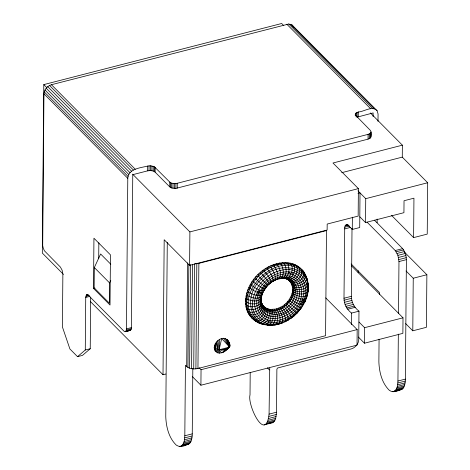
<?xml version="1.0" encoding="UTF-8"?>
<svg xmlns="http://www.w3.org/2000/svg" width="470" height="470" viewBox="0 0 470 470"><rect width="100%" height="100%" fill="white"/><g stroke="black" fill="none" stroke-linecap="round" stroke-linejoin="round"><path stroke-width="0.7" d="M283.745 25.58L281.683 23.5L43.792 84.606L42.318 253.066L63.468 274.386M378.003 121.383L378.068 114.04L377.105 110.714L292.087 24.998L288.768 23.999L51.436 84.718C47.417 85.863 44.133 89.558 43.939 93.8L42.7 245.657L43.34 248.466L44.468 250.851L60.366 267.042L62.152 270.256L62.868 274.386L62.41 326.956L69.907 348.975L77.527 356.66L82.485 355.385L90.234 348.734L90.681 297.627M77.527 356.66L85.276 350.009L85.734 297.44L86.509 294.813L87.661 294.719L88.319 295.225L123.892 331.086L125.167 331.726L130.119 330.451L131.065 329.64L131.43 327.596L132.763 174.67L147.633 170.851L150.447 170.557L153.197 171.027L155.129 172.138L169.741 186.866L171.673 187.976L175.868 188.4L368.045 139.144C372.052 138.615 371.94 133.263 370.501 130.531L355.402 115.091L355.285 114.351L356.172 112.947L358.305 111.966C364.115 111.807 372.058 105.286 377.105 110.714M93.507 288.398L93.941 238.22L110.456 254.869L110.021 305.048L93.507 288.398L94.922 288.034M110.791 264.24L100.627 253.994L94.329 267.536L94.147 287.846L109.392 303.215L109.575 282.905L110.773 280.326M98.706 258.764L98.847 242.767M125.167 331.726L126.113 330.915L126.471 328.865L127.787 178.33C128.416 168.601 140.618 167.866 147.674 166.069L150.494 165.775L154.342 166.738L169.782 182.09L171.714 183.2L175.909 183.617L368.086 134.361L370.225 133.386L371.106 131.982M147.633 170.851L147.674 166.069M149.002 170.61L149.043 165.828M150.447 170.557L150.494 165.775M151.88 170.698L151.922 165.922M153.197 171.027L153.238 166.251M154.301 171.521L154.342 166.738M155.129 172.138L155.171 167.361M165.851 374.014L163.014 374.743L164.189 239.735L189.598 265.356L327.132 230.024L327.185 224.055L358.158 216.094L358.399 188.617L332.989 163.002L402.373 145.177L402.273 157.127L427.682 182.742L427.23 234.113L413.6 237.614L391.44 215.272M167.279 242.403L165.763 416.561C166.127 426.725 168.742 437.84 176.279 445.113C180.233 448.098 186.026 445.519 189.751 443.333C191.883 440.696 192.136 437.118 192.254 433.863L192.823 368.515M169.741 186.866L169.782 182.09M170.563 187.489L170.604 182.707M171.673 187.976L171.714 183.2M172.989 188.305L173.03 183.529M174.417 188.452L174.458 183.67M175.868 188.4L175.909 183.617M177.237 188.159L177.278 183.376M180.574 446.371C184.481 444.614 184.61 439.468 184.816 435.772L185.433 365.284C188.37 368.968 193.634 369.473 197.946 368.498L325.569 335.715L326.486 230.582L198.869 263.365L194.639 263.799L193.722 368.938M186.702 366.565L187.606 262.889M187.941 367.493L188.84 264.551M189.598 265.356L189.892 231.904L132.587 174.129M189.604 368.233L190.509 264.557M191.578 368.721L192.488 264.316M195.896 368.862L196.812 263.723M197.946 368.498L198.869 263.365M325.704 297.874L357.171 329.593L357.036 345.127L200.913 385.23L201.048 369.696L199.074 367.704M250.21 372.452L250.017 394.918C247.114 404.682 265.609 443.627 269.069 414.129L269.727 368.004M264.169 424.851L272.653 422.683L274.439 421.144L275.72 418.347L276.507 412.219L276.883 369.214L277.512 368.016L351.231 348.922C355.25 347.777 358.534 344.081 358.728 339.845L358.98 311.169C354.333 307.65 351.36 302.175 351.419 296.317L352.012 228.479M351.443 324.647L351.542 313.079C346.901 309.56 343.928 304.084 343.987 298.227L344.733 227.204L345.133 225.864L346.549 224.642L348.464 225.606L352.277 229.448L359.709 227.539L360.014 192.888L357.981 193.411M352.277 229.448L352.382 217.175M355.273 115.714L355.285 114.351M355.531 115.661L355.549 113.617M356.137 117.042L356.172 112.947M357.112 112.383L357.071 117.159L373.133 112.923L373.104 116.584M358.263 116.742L358.305 111.966M358.187 272.812L358.205 270.62M351.478 265.861L403.013 317.82L402.878 333.353L364.467 343.218L364.603 327.684L359.015 322.05M413.6 237.614L413.947 198.187L404.036 200.737L403.93 212.681L365.519 222.551L365.731 198.657L357.952 190.814M368.045 139.144L368.086 134.361M369.244 138.726L369.285 133.95M370.184 138.162L370.225 133.386M370.806 137.493L370.848 132.716M377.122 222.721L377.152 219.049M379.073 339.205L378.873 361.818C379.231 371.952 381.846 383.009 389.313 390.312C393.143 393.472 398.537 390.564 402.461 388.978C405.005 386.422 405.228 382.521 405.363 379.12L406.409 259.651L405.927 255.551L404.553 251.52L402.655 248.636L374.455 220.207M379.46 294.714L379.478 292.522L351.166 263.981M393.337 391.71C397.579 390.3 397.726 384.765 397.931 381.029L398.337 334.123M398.519 313.602L398.971 261.561L397.902 255.363L395.223 250.545L367.023 222.116M404.2 251.873L426.878 274.733L426.419 327.302L412.789 330.804L413.248 278.234L406.033 270.961M248.877 287.299C252.772 290.125 257.795 293.803 262.777 292.787L263.047 292.217C252.79 312.321 278.175 322.003 290.46 307.063C303.391 296.987 297.099 272.112 278.534 278.921L285.366 278.017L287.481 275.69L288.78 271.866L289.009 269.698L287.922 262.765C264.868 260.85 242.502 283.698 245.992 306.798C247.461 315.658 254.987 322.549 263.547 324.517C270.708 324.764 272.347 314.788 270.197 309.424C266.531 308.925 263.13 306.64 261.555 303.256C273.464 326.11 308.931 291.905 286.923 278.963M267.841 285.255L264.98 288.886L262.013 287.904L253.612 282.182L253.771 279.25L255.933 279.115C265.368 267.589 282.423 259.546 296.829 266.402C309.554 272.87 310.917 290.395 304.854 301.963C300.447 302.645 295.883 299.795 292.152 297.545L291.318 295.612C294.373 289.138 291.988 280.079 284.656 277.97L284.697 278.446C299.349 280.191 297.416 300.43 287.37 307.039C278.128 316.892 258.412 312.75 261.232 296.893C264.058 305.529 253.107 308.614 246.915 305.641L245.616 304.166L246.75 302.374C246.909 293.832 250.581 285.666 255.933 279.115L255.809 276.777L258.518 276.243L267.9 285.349L271.384 282.358C269.786 277.799 266.743 273.258 262.912 270.297L261.52 273.452L258.03 274.451L258.518 276.243M292.152 297.545L290.366 297.675C293.074 301.687 298.591 304.537 303.438 304.719L303.644 304.272L301.546 307.738L296.946 313.308L286.183 303.291L282.523 306.258L282.746 307.985C285.196 311.569 288.363 315.488 288.463 319.976L284.82 321.88L291.459 318.014L294.138 315.922L292.657 313.337L286.06 305.606L286.183 303.291L289.185 299.66L291.318 295.612L292.869 295.73C296.735 297.957 301.91 300.389 306.281 298.397L306.605 297.692M308.109 287.94L308.032 283.328L307.192 280.807M229.072 343.817L229.801 344.874L226.939 339.305L229.977 345.99L229.043 346.989L229.977 345.99L225.406 338.565L229.589 347.089L223.497 352.153L219.649 353.146L219.073 349.792L219.772 339.293C224.731 336.156 230.083 340.656 229.977 345.99C227.286 351.413 218.503 350.931 214.203 347.636C214.349 344.087 216.711 340.95 219.772 339.293M287.564 304.196L287.781 301.546L290.178 301.035L296.958 305.858L300.959 307.732L301.675 307.415L296.887 313.208L291.171 318.114L291.406 317.462L289.385 313.572L284.45 306.875L282.523 306.258L276.348 309.019L270.197 309.424L271.942 310.764C273.981 315.382 273.611 323.172 268.252 325.24L263.547 324.517L255.427 320.922L258.118 322.567L264.804 324.723M267.36 285.789L263.782 290.801C259.264 290.989 255.198 287.834 251.597 285.408L251.926 281.841L253.612 282.182M268.364 284.767L271.102 282.458L275.261 280.061C276.16 275.538 273.199 271.067 270.89 267.36L271.049 265.591L274.292 265.932C276.507 269.768 279.062 274.797 277.288 279.215L276.618 279.515L279.333 278.575C281.953 273.91 279.785 267.63 276.748 263.623M223.497 352.153L229.589 347.089L221.699 338.559L219.073 349.792L217.863 352.888L215.166 350.961L215.442 348.564L216.423 342.007L217.863 352.888L219.649 353.146M266.402 286.859C262.8 285.725 259.158 281.695 255.933 279.115M280.449 278.534L281.383 278.158C284.526 274.245 283.269 268.311 281.172 264.163L282.435 262.665L284.562 263.846C286.618 268.205 287.382 275.89 282.341 278.358L281.248 278.17C285.043 279.145 289.356 278.575 290.689 274.257C292.675 271.008 292.951 266.302 290.525 263.206L287.922 262.765L291.4 264.446L293.016 263.905C300.818 266.378 306.052 273.728 307.674 281.471C306.088 287.076 298.403 288.88 293.456 286.876L292.082 285.472L292.963 285.308C298.156 287.211 305.571 284.303 306.775 278.593C285.454 238.819 222.662 298.374 259.505 322.814C265.574 321.862 269.645 313.719 266.572 308.332L268.652 310.077C271.613 316.351 264.839 328.283 257.613 322.12L258.118 322.567M271.942 310.764L272.189 309.565L273.699 310.799C276.801 315.993 275.743 328.136 267.083 325.052L271.742 324.993M259.176 292.933C253.007 303.69 258.676 320.423 272.336 320.757C285.742 321.462 298.115 311.451 302.451 299.12C307.086 288.586 300.618 274.169 288.263 273.91C281.818 273.452 275.461 275.808 270.262 279.503C263.682 283.234 261.661 290.865 256.203 295.266C251.18 306.663 258.195 322.255 271.554 322.538C286.06 323.301 299.437 312.474 304.131 299.137C309.154 287.74 302.145 272.148 288.78 271.866C274.274 271.102 260.897 281.93 256.203 295.266L252.079 294.02L248.56 292.146L247.696 290.119L250.087 288.345L250.287 284.532L251.597 285.408M262.078 293.239L262.295 294.108L261.026 298.902C256.696 302.621 250.346 300.606 245.669 298.656C247.249 306.646 247.843 316.116 255.568 321.01C262.19 322.438 268.817 313.09 265.004 307.398L264.598 307.603C266.519 314.089 257.413 322.814 251.609 317.838L251.215 316.792L248.642 313.925C254.317 317.109 263.74 311.863 262.671 305.118L262.471 304.836C267.348 311.399 256.033 320.299 250.011 315.981M306.281 298.397C316.886 266.895 279.11 258.206 261.414 279.11C240.575 297.557 251.08 334.393 282.164 322.972C284.097 317.99 280.849 312.638 278.457 308.349L280.978 308.931C283.293 312.638 286.248 317.109 285.355 321.633C280.69 323.701 275.555 325.604 270.385 325.123M275.261 280.061L272.882 281.295L273.287 281.119C273.182 276.63 270.021 272.712 267.571 269.128L268.258 266.937L270.89 267.36M286.859 278.945C293.157 284.268 301.652 274.462 299.378 267.959L299.555 267.489L301.652 269.845C303.385 276.131 295.46 284.103 289.35 280.755L291.4 282.535C297.416 284.485 306.71 277.271 302.962 271.002M263.547 306.434L264.598 307.603M308.156 290.995L307.774 291.964C303.473 295.536 296.893 294.003 292.44 291.418L293.392 293.897C297.41 296.065 303.068 297.874 307.204 295.172L307.562 294.338M273.699 310.799L274.251 309.43C277.887 313.161 278.933 320.34 275.714 324.629L274.786 324.999M264.375 271.219L265.538 268.511L267.571 269.128M286.295 278.892L284.656 277.97M262.295 294.108L261.132 295.313L256.203 295.266M263.782 290.801L265.109 288.562M284.697 278.446L287.611 279.11C293.627 277.758 296.881 268.723 293.016 263.905L290.525 263.206M304.854 301.963L304.86 300.624M306.558 277.253L306.822 279.55M262.777 292.787L263.987 290.354M303.438 304.719L305.118 301.405M284.562 263.846L285.214 262.583L287.863 263.917M275.502 310.629L276.348 309.019L279.168 309.689M227.586 348.299L225.3 350.978L228.109 347.988M227.645 348.252L226.846 349.445L228.191 347.964M246.915 305.641L245.992 306.798L247.461 308.772C252.566 311.305 263.776 307.868 260.997 300.853M301.423 301.734L304.131 299.137M215.166 350.961L214.438 349.427L215.442 348.564L215.231 343.793M300.124 304.29L302.868 302.292M223.62 338.306L229.589 347.089L221.576 352.894L219.073 349.792L217.974 340.474L217.105 349.298L216.335 352.142L214.473 345.714M293.715 292.076L292.593 289.35L293.744 288.545C298.432 290.607 306.228 289.937 308.214 284.52L308.032 283.328M247.461 308.772L246.621 309.319L248.389 311.716C254.094 314.148 264.516 309.154 261.49 302.093M257.466 292.111L260.468 290.378M293.456 286.876L292.475 287.358L293.744 288.545M294.038 265.203L295.36 264.857L296.829 266.402L297.545 266.055L299.378 267.959M248.56 292.146L246.762 292.969L247.578 295.589C251.597 297.757 257.255 299.566 261.391 296.864L261.555 295.072M281.501 323.278L282.164 322.972M288.463 319.976L287.376 319.841M274.727 280.308L277.288 279.215M271.384 282.358L270.497 282.094M341.725 172.678L402.273 157.127M189.892 231.904L358.399 188.617M365.731 198.657L427.682 182.742M345.75 224.989L347.777 224.466M345.133 225.864L348.511 224.995M344.733 227.204L349.469 225.994M86.509 294.813L87.925 294.449M86.098 295.395L88.219 294.849M344.592 228.931L350.673 227.368M85.834 296.288L89.371 295.383M85.734 297.44L89.981 296.347M395.223 250.545L402.655 248.636M396.21 251.785L403.642 249.876M397.121 253.43L404.553 251.52M397.902 255.363L405.334 253.453M398.495 257.46L405.927 255.551M126.471 328.865L131.43 327.596M398.86 259.569L406.291 257.66M126.377 330.016L131.33 328.741M126.113 330.915L131.065 329.64M125.255 331.403L130.119 330.451M125.702 331.497L130.654 330.222M398.971 261.561L406.409 259.651M85.276 350.009L90.234 348.734M413.248 278.234L426.878 274.733M343.987 298.227L351.419 296.317M344.099 300.213L351.531 298.303M344.463 302.322L351.901 300.412M345.056 304.419L352.494 302.51M345.838 306.352L353.27 304.443M346.748 307.997L354.186 306.088M347.735 309.237L355.167 307.327M351.542 313.079L358.98 311.169M219.073 349.792L229.589 347.089M221.217 350.009L228.655 348.1M223.391 349.933L227.239 348.94M201.048 369.696L357.171 329.593M364.603 327.684L403.013 317.82M184.816 435.772L192.254 433.863M269.069 414.129L276.507 412.219M397.931 381.029L405.363 379.12M397.849 382.98L405.287 381.07M184.728 437.864L192.165 435.954M268.969 416.391L276.401 414.481M397.655 384.777L405.087 382.868M184.504 439.785L191.936 437.876M268.705 418.441L276.143 416.532M397.344 386.411L404.776 384.501M184.14 441.506L191.578 439.597M268.288 420.256L275.72 418.347M396.921 387.856L404.353 385.946M183.653 443.004L191.084 441.089M267.718 421.807L275.15 419.898M396.386 389.095L403.818 387.186M183.042 444.256L190.473 442.346M267.007 423.059L274.439 421.144M395.752 390.112L403.19 388.202M182.319 445.243L189.751 443.333M266.167 423.987L273.605 422.078M395.029 390.887L402.461 388.978M392.397 391.739L399.829 389.83M179.581 446.5L188.922 444.044M394.218 391.428L401.656 389.518M272.653 422.683L270.479 422.847M291.253 299.32L289.185 299.66L290.178 301.035M247.578 295.589L246.086 295.824L246.973 299.008M187.013 444.591L188.006 444.461M269.416 283.786L266.942 279.767L260.404 272.283M248.389 311.716L247.508 311.698L249.682 314.448M306.981 280.179L307.48 280.196L307.674 281.471M301.652 269.845L301.364 269.14C305.882 272.471 307.016 279.021 301.593 282.035C298.673 284.191 294.855 284.908 291.418 283.721L292.963 285.308M283.005 278.205L284.18 278.393M287.781 279.533C294.22 280.537 298.779 271.966 296.829 266.402M277.212 324.106L278.939 323.977C281.554 319.312 279.392 313.032 276.348 309.019M282.746 307.985L280.525 307.421L280.978 308.931M293.392 293.897L292.011 293.515L292.869 295.73M291.4 282.535L290.501 282.141L292.275 283.851M286.06 305.606L284.421 304.871L284.45 306.875M255.568 321.01L253.295 319.124M281.172 264.163L279.603 263.012L277.729 264.863L273.887 264.481L274.292 265.932M287.969 279.579L290.348 281.365M292.593 289.35C296.899 292.646 305.682 293.133 308.373 287.711L308.197 286.594M245.51 301.446C249.817 304.742 258.6 305.23 261.291 299.807L261.114 298.685M270.25 310.523L268.317 309.007L268.652 310.077M293.427 315.517L294.138 315.922L296.887 313.208M265.004 307.398L267.166 309.436M287.781 301.546L295.325 308.014L299.372 310.611L299.014 309.853M290.56 24.252L374.408 108.787M288.768 23.999L372.622 108.535M286.847 24.246L370.695 108.782M370.395 112.941L402.373 145.177M359.85 216.834L365.519 222.551M405.675 323.63L412.789 330.804M358.369 337.066L364.467 343.218M51.436 84.718L135.284 169.253M49.509 85.458L133.357 169.993M47.711 86.633L131.559 171.168M43.792 84.606L46.888 87.731M46.16 88.172L130.008 172.701M44.961 89.958L128.815 174.493M44.209 91.879L128.057 176.409M43.939 93.8L127.787 178.33M267.395 367.851L269.457 369.925M94.329 267.536L109.575 282.905M192.277 376.517L200.913 385.23M90.287 301.423L163.014 374.743M292.087 24.998L293.738 27.207M288.78 271.866L290.689 274.257M269.903 320.411L271.554 322.538M261.555 303.256L262.301 304.495M261.167 302.046L261.984 303.661M291.711 272.306L292.992 274.897M307.48 280.196L305.265 274.521M267.606 319.77L268.623 322.097M228.103 340.486L229.801 344.874M261.203 300.424L261.379 301.623M228.831 342.025L228.99 343.218M214.203 347.636L214.438 349.427M252.725 300.835C249.917 314.395 263.112 326.903 276.507 323.718C291.717 321.18 304.672 308.103 306.851 292.804C309.66 279.239 296.464 266.737 283.069 269.915C267.859 272.453 254.899 285.531 252.725 300.835M258.706 300.383C257.601 332.313 300.906 317.121 301.628 294.014C302.733 262.09 259.428 277.282 258.706 300.383M260.104 299.737C259.093 329.018 298.803 315.088 299.466 293.897C300.483 264.622 260.768 278.546 260.104 299.737"/></g></svg>
